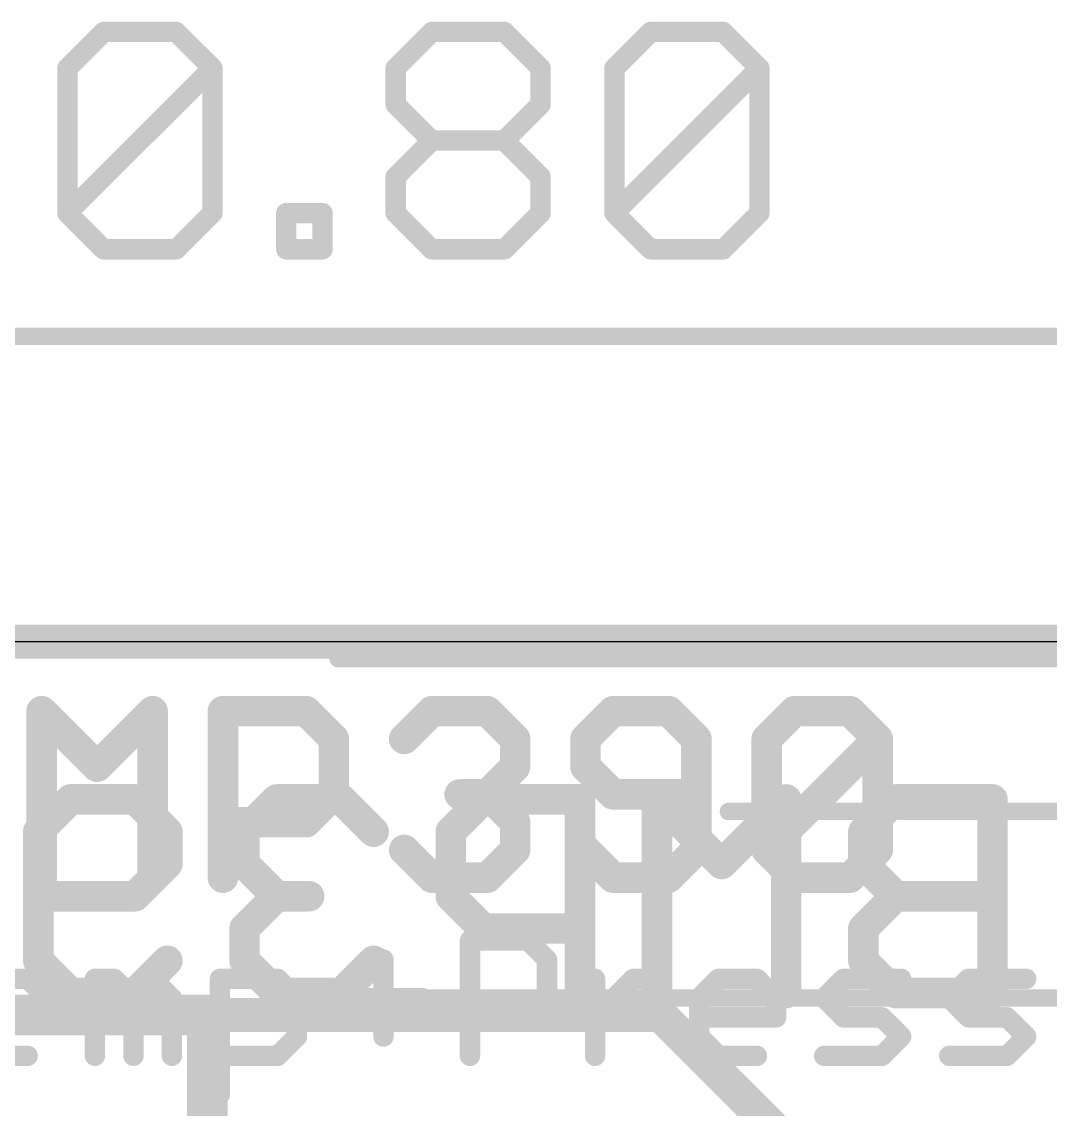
# Model space of a CAD drawing. Extents: x -3.8 to 34.1, y -4.8 to 24.4.
# Drawn here: x 9.95 to 17.65, y 14.28 to 22.42 of the extents above; entities that cross this region are included whole.
import ezdxf

# ---------------------------------------------------------------- set-up
doc = ezdxf.new("R2010")
doc.units = 0
for name, color, linetype in [('1', 12, 'CONTINUOUS'), ('16', 5, 'CONTINUOUS'), ('20', 53, 'CONTINUOUS'), ('21', 40, 'CONTINUOUS'), ('22', 6, 'CONTINUOUS'), ('47', 253, 'CONTINUOUS')]:
    doc.layers.add(name, color=color, linetype=linetype)

msp = doc.modelspace()

# ---------------------------------------------------------------- linework, layer by layer
at = {"layer": '1'}
for points, const_width in [([(0, 17.78), (25.4, 17.78)], 0.254), ([(8.636, 14.986), (11.342, 14.986)], 0.3048), ([(11.342, 14.986), (11.342, 13.462)], 0.3048), ([(14.732, 14.986), (11.342, 14.986)], 0.254), ([(15.845, 13.873), (14.732, 14.986)], 0.254)]:
    msp.add_lwpolyline(points, dxfattribs=dict(at, const_width=const_width))
for points, const_width in [([(11.4182, 14.986, 1), (11.2658, 14.986)], 0.1524), ([(11.342, 14.9098, 1), (11.342, 15.0622)], 0.1524), ([(11.342, 15.0495, 1), (11.342, 14.9225)], 0.127), ([(14.7769, 15.0309, 1), (14.6871, 14.9411)], 0.127), ([(14.732, 14.9225, 1), (14.732, 15.0495)], 0.127)]:
    msp.add_lwpolyline(points, format="xyb", dxfattribs=dict(at, const_width=const_width))
at = {"layer": '16', "const_width": 0.254}
msp.add_lwpolyline([(0, 17.78), (25.4, 17.78)], dxfattribs=at)
at = {"layer": '20'}
msp.add_line((22.86, 17.78), (2.54, 17.78), dxfattribs=at)
at = {"layer": '21'}
for points, const_width in [([(10.1013, 16.0147), (10.1013, 17.2604)], 0.2286), ([(10.1013, 17.2604), (10.5165, 16.8451)], 0.2286), ([(10.5165, 16.8451), (10.9317, 17.2604)], 0.2286), ([(10.9317, 17.2604), (10.9317, 16.0147)], 0.2286), ([(11.4578, 16.0147), (11.4578, 17.2604)], 0.2286), ([(11.4578, 17.2604), (12.0806, 17.2604)], 0.2286), ([(12.0806, 17.2604), (12.2882, 17.0528)], 0.2286), ([(12.8143, 17.0528), (13.0219, 17.2604)], 0.2286), ([(13.0219, 17.2604), (13.4371, 17.2604)], 0.2286), ([(13.4371, 17.2604), (13.6447, 17.0528)], 0.2286), ([(14.3784, 17.2604), (14.1708, 17.0528)], 0.2286), ([(14.7936, 17.2604), (14.3784, 17.2604)], 0.2286), ([(15.0012, 17.0528), (14.7936, 17.2604)], 0.2286), ([(15.5273, 17.0528), (15.7349, 17.2604)], 0.2286), ([(15.7349, 17.2604), (16.1501, 17.2604)], 0.2286), ([(16.1501, 17.2604), (16.3577, 17.0528)], 0.2286), ([(12.2882, 17.0528), (12.2882, 16.6375)], 0.2286), ([(13.6447, 17.0528), (13.6447, 16.8451)], 0.2286), ([(14.1708, 17.0528), (14.1708, 16.8451)], 0.2286), ([(15.0012, 16.2223), (15.0012, 17.0528)], 0.2286), ([(15.5273, 16.2223), (15.5273, 17.0528)], 0.2286), ([(15.5273, 16.2223), (16.3577, 17.0528)], 0.2286), ([(16.3577, 17.0528), (16.3577, 16.2223)], 0.2286), ([(13.6447, 16.8451), (13.4371, 16.6375)], 0.2286), ([(14.1708, 16.8451), (14.3784, 16.6375)], 0.2286), ([(12.2882, 16.6375), (12.0806, 16.4299)], 0.2286), ([(13.4371, 16.6375), (13.2295, 16.6375)], 0.2286), ([(13.4371, 16.6375), (13.6447, 16.4299)], 0.2286), ([(14.3784, 16.6375), (15.0012, 16.6375)], 0.2286), ([(12.0806, 16.4299), (11.4578, 16.4299)], 0.2286), ([(13.6447, 16.4299), (13.6447, 16.2223)], 0.2286), ([(13.0219, 16.0147), (12.8143, 16.2223)], 0.2286), ([(13.6447, 16.2223), (13.4371, 16.0147)], 0.2286), ([(14.1708, 16.2223), (14.3784, 16.0147)], 0.2286), ([(14.7936, 16.0147), (15.0012, 16.2223)], 0.2286), ([(15.7349, 16.0147), (15.5273, 16.2223)], 0.2286), ([(16.3577, 16.2223), (16.1501, 16.0147)], 0.2286), ([(13.4371, 16.0147), (13.0219, 16.0147)], 0.2286), ([(14.3784, 16.0147), (14.7936, 16.0147)], 0.2286), ([(16.1501, 16.0147), (15.7349, 16.0147)], 0.2286), ([(13.3068, 14.6812), (13.3068, 15.5455)], 0.1524), ([(13.3068, 15.5455), (13.739, 15.5455)], 0.1524), ([(13.739, 15.5455), (13.8831, 15.4015)], 0.1524), ([(12.6594, 15.4015), (12.6594, 14.8253)], 0.1524), ([(13.8831, 15.4015), (13.8831, 15.1134)], 0.1524), ([(9.7088, 15.2574), (9.9969, 15.2574)], 0.1524), ([(9.9969, 15.2574), (10.141, 15.1134)], 0.1524), ([(10.5003, 14.6812), (10.5003, 15.2574)], 0.1524), ([(10.5003, 15.2574), (10.6443, 15.2574)], 0.1524), ([(10.6443, 15.2574), (10.7884, 15.1134)], 0.1524), ([(10.7884, 15.1134), (10.9325, 15.2574)], 0.1524), ([(10.9325, 15.2574), (11.0765, 15.1134)], 0.1524), ([(11.4358, 14.3931), (11.4358, 15.2574)], 0.1524), ([(11.4358, 15.2574), (11.868, 15.2574)], 0.1524), ([(11.868, 15.2574), (12.012, 15.1134)], 0.1524), ([(14.2424, 14.6812), (14.2424, 15.2574)], 0.1524), ([(14.2424, 14.9693), (14.5305, 15.2574)], 0.1524), ([(14.5305, 15.2574), (14.6745, 15.2574)], 0.1524), ([(15.022, 15.1134), (15.166, 15.2574)], 0.1524), ([(15.166, 15.2574), (15.4541, 15.2574)], 0.1524), ([(15.4541, 15.2574), (15.5982, 15.1134)], 0.1524), ([(15.9575, 15.1134), (16.1015, 15.2574)], 0.1524), ([(16.1015, 15.2574), (16.5337, 15.2574)], 0.1524), ([(16.893, 15.1134), (17.037, 15.2574)], 0.1524), ([(17.037, 15.2574), (17.4692, 15.2574)], 0.1524), ([(10.141, 15.1134), (10.141, 14.9693)], 0.1524), ([(10.7884, 15.1134), (10.7884, 14.6812)], 0.1524), ([(11.0765, 15.1134), (11.0765, 14.6812)], 0.1524), ([(12.012, 15.1134), (12.012, 14.8253)], 0.1524), ([(12.3713, 15.1134), (12.9475, 15.1134)], 0.1524), ([(13.8831, 15.1134), (13.739, 14.9693)], 0.1524), ([(15.022, 14.8253), (15.022, 15.1134)], 0.1524), ([(15.5982, 15.1134), (15.5982, 14.9693)], 0.1524), ([(16.1015, 14.9693), (15.9575, 15.1134)], 0.1524), ([(17.037, 14.9693), (16.893, 15.1134)], 0.1524), ([(10.141, 14.9693), (9.5648, 14.9693)], 0.1524), ([(13.739, 14.9693), (13.3068, 14.9693)], 0.1524), ([(15.5982, 14.9693), (15.022, 14.9693)], 0.1524), ([(16.3896, 14.9693), (16.1015, 14.9693)], 0.1524), ([(16.5337, 14.8253), (16.3896, 14.9693)], 0.1524), ([(17.3252, 14.9693), (17.037, 14.9693)], 0.1524), ([(17.4692, 14.8253), (17.3252, 14.9693)], 0.1524), ([(12.012, 14.8253), (11.868, 14.6812)], 0.1524), ([(15.166, 14.6812), (15.022, 14.8253)], 0.1524), ([(16.3896, 14.6812), (16.5337, 14.8253)], 0.1524), ([(17.3252, 14.6812), (17.4692, 14.8253)], 0.1524), ([(9.9969, 14.6812), (9.7088, 14.6812)], 0.1524), ([(11.868, 14.6812), (11.4358, 14.6812)], 0.1524), ([(15.4541, 14.6812), (15.166, 14.6812)], 0.1524), ([(15.9575, 14.6812), (16.3896, 14.6812)], 0.1524), ([(16.893, 14.6812), (17.3252, 14.6812)], 0.1524)]:
    msp.add_lwpolyline(points, dxfattribs=dict(at, const_width=const_width))
for points, const_width in [([(10.1584, 17.2604, 1), (10.0441, 17.2604)], 0.1143), ([(10.1417, 17.3008, 1), (10.0609, 17.22)], 0.1143), ([(10.9889, 17.2604, 1), (10.8746, 17.2604)], 0.1143), ([(10.9721, 17.22, 1), (10.8913, 17.3008)], 0.1143), ([(11.5149, 17.2604, 1), (11.4006, 17.2604)], 0.1143), ([(11.4578, 17.3175, 1), (11.4578, 17.2032)], 0.1143), ([(12.121, 17.3008, 1), (12.0402, 17.22)], 0.1143), ([(12.0806, 17.2032, 1), (12.0806, 17.3175)], 0.1143), ([(13.0219, 17.3175, 1), (13.0219, 17.2032)], 0.1143), ([(13.0623, 17.22, 1), (12.9815, 17.3008)], 0.1143), ([(13.4775, 17.3008, 1), (13.3967, 17.22)], 0.1143), ([(13.4371, 17.2032, 1), (13.4371, 17.3175)], 0.1143), ([(14.3784, 17.3175, 1), (14.3784, 17.2032)], 0.1143), ([(14.4188, 17.22, 1), (14.338, 17.3008)], 0.1143), ([(14.834, 17.3008, 1), (14.7532, 17.22)], 0.1143), ([(14.7936, 17.2032, 1), (14.7936, 17.3175)], 0.1143), ([(15.7349, 17.3175, 1), (15.7349, 17.2032)], 0.1143), ([(15.7753, 17.22, 1), (15.6945, 17.3008)], 0.1143), ([(16.1905, 17.3008, 1), (16.1097, 17.22)], 0.1143), ([(16.1501, 17.2032, 1), (16.1501, 17.3175)], 0.1143), ([(12.3454, 17.0528, 1), (12.2311, 17.0528)], 0.1143), ([(12.2478, 17.0123, 1), (12.3286, 17.0932)], 0.1143), ([(12.7739, 17.0932, 1), (12.8547, 17.0123)], 0.1143), ([(13.7019, 17.0528, 1), (13.5876, 17.0528)], 0.1143), ([(13.6043, 17.0123, 1), (13.6852, 17.0932)], 0.1143), ([(14.228, 17.0528, 1), (14.1137, 17.0528)], 0.1143), ([(14.1304, 17.0932, 1), (14.2112, 17.0123)], 0.1143), ([(15.0584, 17.0528, 1), (14.9441, 17.0528)], 0.1143), ([(14.9608, 17.0123, 1), (15.0417, 17.0932)], 0.1143), ([(15.4869, 17.0932, 1), (15.5677, 17.0123)], 0.1143), ([(15.5845, 17.0528, 1), (15.4702, 17.0528)], 0.1143), ([(16.4149, 17.0528, 1), (16.3006, 17.0528)], 0.1143), ([(16.3982, 17.0123, 1), (16.3173, 17.0932)], 0.1143), ([(16.3173, 17.0123, 1), (16.3982, 17.0932)], 0.1143), ([(10.4761, 16.8856, 1), (10.5569, 16.8047)], 0.1143), ([(10.4761, 16.8047, 1), (10.5569, 16.8856)], 0.1143), ([(13.6852, 16.8047, 1), (13.6043, 16.8856)], 0.1143), ([(14.2112, 16.8856, 1), (14.1304, 16.8047)], 0.1143), ([(13.5876, 16.8451, 1), (13.7019, 16.8451)], 0.1143), ([(14.1137, 16.8451, 1), (14.228, 16.8451)], 0.1143), ([(12.2311, 16.6375, 1), (12.3454, 16.6375)], 0.1143), ([(12.3286, 16.5971, 1), (12.2478, 16.6779)], 0.1143), ([(13.2295, 16.6947, 1), (13.2295, 16.5804)], 0.1143), ([(13.4775, 16.6779, 1), (13.3967, 16.5971)], 0.1143), ([(13.3967, 16.6779, 1), (13.4775, 16.5971)], 0.1143), ([(13.4371, 16.5804, 1), (13.4371, 16.6947)], 0.1143), ([(14.3784, 16.6947, 1), (14.3784, 16.5804)], 0.1143), ([(14.338, 16.5971, 1), (14.4188, 16.6779)], 0.1143), ([(15.0012, 16.5804, 1), (15.0012, 16.6947)], 0.1143), ([(11.4578, 16.4871, 1), (11.4578, 16.3728)], 0.1143), ([(12.0402, 16.4703, 1), (12.121, 16.3895)], 0.1143), ([(12.0806, 16.3728, 1), (12.0806, 16.4871)], 0.1143), ([(13.7019, 16.4299, 1), (13.5876, 16.4299)], 0.1143), ([(13.6043, 16.3895, 1), (13.6852, 16.4703)], 0.1143), ([(12.8547, 16.2627, 1), (12.7739, 16.1819)], 0.1143), ([(13.5876, 16.2223, 1), (13.7019, 16.2223)], 0.1143), ([(13.6852, 16.1819, 1), (13.6043, 16.2627)], 0.1143), ([(14.2112, 16.2627, 1), (14.1304, 16.1819)], 0.1143), ([(14.9441, 16.2223, 1), (15.0584, 16.2223)], 0.1143), ([(15.0417, 16.1819, 1), (14.9608, 16.2627)], 0.1143), ([(15.5677, 16.2627, 1), (15.4869, 16.1819)], 0.1143), ([(15.4869, 16.2627, 1), (15.5677, 16.1819)], 0.1143), ([(15.4702, 16.2223, 1), (15.5845, 16.2223)], 0.1143), ([(16.3006, 16.2223, 1), (16.4149, 16.2223)], 0.1143), ([(16.3982, 16.1819, 1), (16.3173, 16.2627)], 0.1143), ([(13.0219, 16.0719, 1), (13.0219, 15.9576)], 0.1143), ([(13.4371, 15.9576, 1), (13.4371, 16.0719)], 0.1143), ([(14.3784, 16.0719, 1), (14.3784, 15.9576)], 0.1143), ([(14.7936, 15.9576, 1), (14.7936, 16.0719)], 0.1143), ([(15.7349, 16.0719, 1), (15.7349, 15.9576)], 0.1143), ([(16.1501, 15.9576, 1), (16.1501, 16.0719)], 0.1143), ([(10.0441, 16.0147, 1), (10.1584, 16.0147)], 0.1143), ([(10.8746, 16.0147, 1), (10.9889, 16.0147)], 0.1143), ([(11.4006, 16.0147, 1), (11.5149, 16.0147)], 0.1143), ([(12.9815, 15.9743, 1), (13.0623, 16.0551)], 0.1143), ([(13.3967, 16.0551, 1), (13.4775, 15.9743)], 0.1143), ([(14.338, 15.9743, 1), (14.4188, 16.0551)], 0.1143), ([(14.7532, 16.0551, 1), (14.834, 15.9743)], 0.1143), ([(15.6945, 15.9743, 1), (15.7753, 16.0551)], 0.1143), ([(16.1097, 16.0551, 1), (16.1905, 15.9743)], 0.1143), ([(13.3449, 15.5455, 1), (13.2687, 15.5455)], 0.0762), ([(13.3068, 15.5836, 1), (13.3068, 15.5074)], 0.0762), ([(13.7659, 15.5725, 1), (13.7121, 15.5186)], 0.0762), ([(13.739, 15.5074, 1), (13.739, 15.5836)], 0.0762), ([(12.6975, 15.4015, 1), (12.6213, 15.4015)], 0.0762), ([(13.9212, 15.4015, 1), (13.845, 15.4015)], 0.0762), ([(13.8561, 15.3745, 1), (13.91, 15.4284)], 0.0762), ([(10.0239, 15.2844, 1), (9.97, 15.2305)], 0.0762), ([(9.9969, 15.2193, 1), (9.9969, 15.2955)], 0.0762), ([(10.5384, 15.2574, 1), (10.4622, 15.2574)], 0.0762), ([(10.5003, 15.2955, 1), (10.5003, 15.2193)], 0.0762), ([(10.6713, 15.2844, 1), (10.6174, 15.2305)], 0.0762), ([(10.6443, 15.2193, 1), (10.6443, 15.2955)], 0.0762), ([(10.9594, 15.2844, 1), (10.9055, 15.2305)], 0.0762), ([(10.9594, 15.2305, 1), (10.9055, 15.2844)], 0.0762), ([(11.4739, 15.2574, 1), (11.3977, 15.2574)], 0.0762), ([(11.4358, 15.2955, 1), (11.4358, 15.2193)], 0.0762), ([(11.8949, 15.2844, 1), (11.841, 15.2305)], 0.0762), ([(11.868, 15.2193, 1), (11.868, 15.2955)], 0.0762), ([(14.2805, 15.2574, 1), (14.2043, 15.2574)], 0.0762), ([(14.5305, 15.2955, 1), (14.5305, 15.2193)], 0.0762), ([(14.5574, 15.2305, 1), (14.5035, 15.2844)], 0.0762), ([(14.6745, 15.2193, 1), (14.6745, 15.2955)], 0.0762), ([(15.166, 15.2955, 1), (15.166, 15.2193)], 0.0762), ([(15.193, 15.2305, 1), (15.1391, 15.2844)], 0.0762), ([(15.4811, 15.2844, 1), (15.4272, 15.2305)], 0.0762), ([(15.4541, 15.2193, 1), (15.4541, 15.2955)], 0.0762), ([(16.1015, 15.2955, 1), (16.1015, 15.2193)], 0.0762), ([(16.1285, 15.2305, 1), (16.0746, 15.2844)], 0.0762), ([(16.5337, 15.2193, 1), (16.5337, 15.2955)], 0.0762), ([(17.037, 15.2955, 1), (17.037, 15.2193)], 0.0762), ([(17.064, 15.2305, 1), (17.0101, 15.2844)], 0.0762), ([(17.4692, 15.2193, 1), (17.4692, 15.2955)], 0.0762), ([(10.1791, 15.1134, 1), (10.1029, 15.1134)], 0.0762), ([(10.114, 15.0864, 1), (10.1679, 15.1403)], 0.0762), ([(10.8265, 15.1134, 1), (10.7503, 15.1134)], 0.0762), ([(10.7615, 15.1403, 1), (10.8153, 15.0864)], 0.0762), ([(10.7615, 15.0864, 1), (10.8153, 15.1403)], 0.0762), ([(11.1146, 15.1134, 1), (11.0384, 15.1134)], 0.0762), ([(11.0496, 15.0864, 1), (11.1034, 15.1403)], 0.0762), ([(12.0501, 15.1134, 1), (11.9739, 15.1134)], 0.0762), ([(11.9851, 15.0864, 1), (12.039, 15.1403)], 0.0762), ([(12.3713, 15.1515, 1), (12.3713, 15.0753)], 0.0762), ([(12.9475, 15.0753, 1), (12.9475, 15.1515)], 0.0762), ([(13.845, 15.1134, 1), (13.9212, 15.1134)], 0.0762), ([(13.91, 15.0864, 1), (13.8561, 15.1403)], 0.0762), ([(14.995, 15.1403, 1), (15.0489, 15.0864)], 0.0762), ([(15.0601, 15.1134, 1), (14.9839, 15.1134)], 0.0762), ([(15.6363, 15.1134, 1), (15.5601, 15.1134)], 0.0762), ([(15.5712, 15.0864, 1), (15.6251, 15.1403)], 0.0762), ([(15.9844, 15.1403, 1), (15.9305, 15.0864)], 0.0762), ([(15.9305, 15.1403, 1), (15.9844, 15.0864)], 0.0762), ([(16.9199, 15.1403, 1), (16.866, 15.0864)], 0.0762), ([(16.866, 15.1403, 1), (16.9199, 15.0864)], 0.0762), ([(10.1029, 14.9693, 1), (10.1791, 14.9693)], 0.0762), ([(10.141, 14.9312, 1), (10.141, 15.0074)], 0.0762), ([(13.3068, 15.0074, 1), (13.3068, 14.9312)], 0.0762), ([(13.7121, 14.9963, 1), (13.7659, 14.9424)], 0.0762), ([(13.739, 14.9312, 1), (13.739, 15.0074)], 0.0762), ([(14.2154, 14.9963, 1), (14.2693, 14.9424)], 0.0762), ([(15.022, 15.0074, 1), (15.022, 14.9312)], 0.0762), ([(15.5601, 14.9693, 1), (15.6363, 14.9693)], 0.0762), ([(15.5982, 14.9312, 1), (15.5982, 15.0074)], 0.0762), ([(16.1015, 15.0074, 1), (16.1015, 14.9312)], 0.0762), ([(16.0746, 14.9424, 1), (16.1285, 14.9963)], 0.0762), ([(16.4166, 14.9963, 1), (16.3627, 14.9424)], 0.0762), ([(16.3896, 14.9312, 1), (16.3896, 15.0074)], 0.0762), ([(17.037, 15.0074, 1), (17.037, 14.9312)], 0.0762), ([(17.0101, 14.9424, 1), (17.064, 14.9963)], 0.0762), ([(17.3521, 14.9963, 1), (17.2982, 14.9424)], 0.0762), ([(17.3252, 14.9312, 1), (17.3252, 15.0074)], 0.0762), ([(12.039, 14.7983, 1), (11.9851, 14.8522)], 0.0762), ([(15.0489, 14.8522, 1), (14.995, 14.7983)], 0.0762), ([(16.5606, 14.7983, 1), (16.5068, 14.8522)], 0.0762), ([(17.4962, 14.7983, 1), (17.4423, 14.8522)], 0.0762), ([(11.9739, 14.8253, 1), (12.0501, 14.8253)], 0.0762), ([(12.6213, 14.8253, 1), (12.6975, 14.8253)], 0.0762), ([(14.9839, 14.8253, 1), (15.0601, 14.8253)], 0.0762), ([(16.5068, 14.7983, 1), (16.5606, 14.8522)], 0.0762), ([(17.4423, 14.7983, 1), (17.4962, 14.8522)], 0.0762), ([(9.9969, 14.6431, 1), (9.9969, 14.7193)], 0.0762), ([(11.4358, 14.7193, 1), (11.4358, 14.6431)], 0.0762), ([(11.841, 14.7081, 1), (11.8949, 14.6543)], 0.0762), ([(11.868, 14.6431, 1), (11.868, 14.7193)], 0.0762), ([(15.166, 14.7193, 1), (15.166, 14.6431)], 0.0762), ([(15.1391, 14.6543, 1), (15.193, 14.7081)], 0.0762), ([(15.4541, 14.6431, 1), (15.4541, 14.7193)], 0.0762), ([(15.9575, 14.7193, 1), (15.9575, 14.6431)], 0.0762), ([(16.3627, 14.7081, 1), (16.4166, 14.6543)], 0.0762), ([(16.3896, 14.6431, 1), (16.3896, 14.7193)], 0.0762), ([(16.893, 14.7193, 1), (16.893, 14.6431)], 0.0762), ([(17.2982, 14.7081, 1), (17.3521, 14.6543)], 0.0762), ([(17.3252, 14.6431, 1), (17.3252, 14.7193)], 0.0762), ([(10.4622, 14.6812, 1), (10.5384, 14.6812)], 0.0762), ([(10.7503, 14.6812, 1), (10.8265, 14.6812)], 0.0762), ([(11.0384, 14.6812, 1), (11.1146, 14.6812)], 0.0762), ([(13.2687, 14.6812, 1), (13.3449, 14.6812)], 0.0762), ([(14.2043, 14.6812, 1), (14.2805, 14.6812)], 0.0762), ([(11.3977, 14.3931, 1), (11.4739, 14.3931)], 0.0762)]:
    msp.add_lwpolyline(points, format="xyb", dxfattribs=dict(at, const_width=const_width))
at = {"layer": '22', "const_width": 0.2286}
for points in [[(10.0761, 16.3586), (10.3176, 16.6001)], [(10.3176, 16.6001), (10.8006, 16.6001)], [(10.8006, 16.6001), (11.0421, 16.3586)], [(11.8612, 16.6001), (11.6197, 16.3586)], [(12.3442, 16.6001), (11.8612, 16.6001)], [(12.5857, 16.3586), (12.3442, 16.6001)], [(13.4048, 16.6001), (13.1633, 16.3586)], [(14.1293, 16.6001), (13.4048, 16.6001)], [(14.1293, 15.1511), (14.1293, 16.6001)], [(15.1899, 16.1171), (14.7069, 16.6001)], [(14.7069, 16.6001), (14.7069, 15.1511)], [(15.6729, 16.6001), (15.1899, 16.1171)], [(15.6729, 15.1511), (15.6729, 16.6001)], [(16.492, 16.6001), (16.2505, 16.3586)], [(17.2165, 16.6001), (16.492, 16.6001)], [(17.2165, 15.1511), (17.2165, 16.6001)], [(10.0761, 15.3926), (10.0761, 16.3586)], [(11.0421, 16.3586), (11.0421, 16.1171)], [(11.6197, 16.3586), (11.6197, 16.1171)], [(13.1633, 16.3586), (13.1633, 15.8756)], [(16.2505, 16.3586), (16.2505, 16.1171)], [(11.0421, 16.1171), (10.8006, 15.8756)], [(11.6197, 16.1171), (11.8612, 15.8756)], [(16.2505, 16.1171), (16.492, 15.8756)], [(10.8006, 15.8756), (10.0761, 15.8756)], [(11.8612, 15.8756), (11.6197, 15.6341)], [(11.8612, 15.8756), (12.1027, 15.8756)], [(13.1633, 15.8756), (13.4048, 15.6341)], [(16.492, 15.8756), (16.2505, 15.6341)], [(17.2165, 15.8756), (16.492, 15.8756)], [(11.6197, 15.6341), (11.6197, 15.3926)], [(13.4048, 15.6341), (14.1293, 15.6341)], [(16.2505, 15.6341), (16.2505, 15.3926)], [(10.3176, 15.1511), (10.0761, 15.3926)], [(11.0421, 15.3926), (10.8006, 15.1511)], [(11.6197, 15.3926), (11.8612, 15.1511)], [(12.3442, 15.1511), (12.5857, 15.3926)], [(16.2505, 15.3926), (16.492, 15.1511)], [(10.8006, 15.1511), (10.3176, 15.1511)], [(11.8612, 15.1511), (12.3442, 15.1511)], [(16.492, 15.1511), (17.2165, 15.1511)]]:
    msp.add_lwpolyline(points, dxfattribs=at)
at = {"layer": '22', "const_width": 0.1143}
for points in [[(10.3176, 16.6573, 1), (10.3176, 16.543)], [(10.358, 16.5597, 1), (10.2772, 16.6405)], [(10.841, 16.6405, 1), (10.7602, 16.5597)], [(10.8006, 16.543, 1), (10.8006, 16.6573)], [(11.8612, 16.6573, 1), (11.8612, 16.543)], [(11.9016, 16.5597, 1), (11.8208, 16.6405)], [(12.3846, 16.6405, 1), (12.3038, 16.5597)], [(12.3442, 16.543, 1), (12.3442, 16.6573)], [(13.4048, 16.6573, 1), (13.4048, 16.543)], [(13.4452, 16.5597, 1), (13.3644, 16.6405)], [(14.1865, 16.6001, 1), (14.0722, 16.6001)], [(14.1293, 16.543, 1), (14.1293, 16.6573)], [(14.764, 16.6001, 1), (14.6497, 16.6001)], [(14.7473, 16.6405, 1), (14.6665, 16.5597)], [(15.7301, 16.6001, 1), (15.6158, 16.6001)], [(15.7133, 16.5597, 1), (15.6325, 16.6405)], [(16.492, 16.6573, 1), (16.492, 16.543)], [(16.5324, 16.5597, 1), (16.4516, 16.6405)], [(17.2737, 16.6001, 1), (17.1594, 16.6001)], [(17.2165, 16.543, 1), (17.2165, 16.6573)], [(10.1332, 16.3586, 1), (10.0189, 16.3586)], [(10.0357, 16.399, 1), (10.1165, 16.3182)], [(11.0992, 16.3586, 1), (10.9849, 16.3586)], [(11.0017, 16.3182, 1), (11.0825, 16.399)], [(11.6768, 16.3586, 1), (11.5625, 16.3586)], [(11.5793, 16.399, 1), (11.6601, 16.3182)], [(12.5453, 16.3182, 1), (12.6261, 16.399)], [(13.2204, 16.3586, 1), (13.1061, 16.3586)], [(13.1229, 16.399, 1), (13.2037, 16.3182)], [(16.3076, 16.3586, 1), (16.1933, 16.3586)], [(16.2101, 16.399, 1), (16.2909, 16.3182)], [(11.0825, 16.0767, 1), (11.0017, 16.1575)], [(11.6601, 16.1575, 1), (11.5793, 16.0767)], [(15.1495, 16.1575, 1), (15.2303, 16.0767)], [(15.1495, 16.0767, 1), (15.2303, 16.1575)], [(16.2909, 16.1575, 1), (16.2101, 16.0767)], [(10.9849, 16.1171, 1), (11.0992, 16.1171)], [(11.5625, 16.1171, 1), (11.6768, 16.1171)], [(16.1933, 16.1171, 1), (16.3076, 16.1171)], [(10.0761, 15.9328, 1), (10.0761, 15.8185)], [(10.7602, 15.916, 1), (10.841, 15.8352)], [(10.8006, 15.8185, 1), (10.8006, 15.9328)], [(11.8612, 15.9328, 1), (11.8612, 15.8185)], [(11.9016, 15.8352, 1), (11.8208, 15.916)], [(11.8208, 15.8352, 1), (11.9016, 15.916)], [(12.1027, 15.8185, 1), (12.1027, 15.9328)], [(13.2037, 15.916, 1), (13.1229, 15.8352)], [(16.492, 15.9328, 1), (16.492, 15.8185)], [(16.5324, 15.8352, 1), (16.4516, 15.916)], [(16.4516, 15.8352, 1), (16.5324, 15.916)], [(17.2165, 15.8185, 1), (17.2165, 15.9328)], [(13.1061, 15.8756, 1), (13.2204, 15.8756)], [(11.6768, 15.6341, 1), (11.5625, 15.6341)], [(11.5793, 15.6745, 1), (11.6601, 15.5937)], [(13.4048, 15.6913, 1), (13.4048, 15.577)], [(13.3644, 15.5937, 1), (13.4452, 15.6745)], [(14.1293, 15.577, 1), (14.1293, 15.6913)], [(16.3076, 15.6341, 1), (16.1933, 15.6341)], [(16.2101, 15.6745, 1), (16.2909, 15.5937)], [(10.1165, 15.433, 1), (10.0357, 15.3522)], [(11.0825, 15.3522, 1), (11.0017, 15.433)], [(11.6601, 15.433, 1), (11.5793, 15.3522)], [(12.6261, 15.3522, 1), (12.5453, 15.433)], [(16.2909, 15.433, 1), (16.2101, 15.3522)], [(10.0189, 15.3926, 1), (10.1332, 15.3926)], [(11.5625, 15.3926, 1), (11.6768, 15.3926)], [(16.1933, 15.3926, 1), (16.3076, 15.3926)], [(10.3176, 15.2083, 1), (10.3176, 15.094)], [(10.2772, 15.1107, 1), (10.358, 15.1915)], [(10.7602, 15.1915, 1), (10.841, 15.1107)], [(10.8006, 15.094, 1), (10.8006, 15.2083)], [(11.8612, 15.2083, 1), (11.8612, 15.094)], [(11.8208, 15.1107, 1), (11.9016, 15.1915)], [(12.3038, 15.1915, 1), (12.3846, 15.1107)], [(12.3442, 15.094, 1), (12.3442, 15.2083)], [(16.492, 15.2083, 1), (16.492, 15.094)], [(16.4516, 15.1107, 1), (16.5324, 15.1915)], [(17.2165, 15.094, 1), (17.2165, 15.2083)], [(14.0722, 15.1511, 1), (14.1865, 15.1511)], [(14.6497, 15.1511, 1), (14.764, 15.1511)], [(15.6158, 15.1511, 1), (15.7301, 15.1511)], [(17.1594, 15.1511, 1), (17.2737, 15.1511)]]:
    msp.add_lwpolyline(points, format="xyb", dxfattribs=at)
at = {"layer": '47'}
for points, const_width in [([(10.2948, 22.0725), (10.566, 22.3437)], 0.1524), ([(10.566, 22.3437), (11.1083, 22.3437)], 0.1524), ([(11.1083, 22.3437), (11.3795, 22.0725)], 0.1524), ([(12.7505, 22.0725), (13.0217, 22.3437)], 0.1524), ([(13.0217, 22.3437), (13.564, 22.3437)], 0.1524), ([(13.564, 22.3437), (13.8352, 22.0725)], 0.1524), ([(14.3877, 22.0725), (14.6589, 22.3437)], 0.1524), ([(14.6589, 22.3437), (15.2012, 22.3437)], 0.1524), ([(15.2012, 22.3437), (15.4724, 22.0725)], 0.1524), ([(10.2948, 20.9879), (10.2948, 22.0725)], 0.1524), ([(10.2948, 20.9879), (11.3795, 22.0725)], 0.1524), ([(11.3795, 22.0725), (11.3795, 20.9879)], 0.1524), ([(12.7505, 21.8014), (12.7505, 22.0725)], 0.1524), ([(13.8352, 22.0725), (13.8352, 21.8014)], 0.1524), ([(14.3877, 20.9879), (14.3877, 22.0725)], 0.1524), ([(14.3877, 20.9879), (15.4724, 22.0725)], 0.1524), ([(15.4724, 22.0725), (15.4724, 20.9879)], 0.1524), ([(13.0217, 21.5302), (12.7505, 21.8014)], 0.1524), ([(13.8352, 21.8014), (13.564, 21.5302)], 0.1524), ([(12.7505, 21.259), (13.0217, 21.5302)], 0.1524), ([(13.0217, 21.5302), (13.564, 21.5302)], 0.1524), ([(13.564, 21.5302), (13.8352, 21.259)], 0.1524), ([(12.7505, 20.9879), (12.7505, 21.259)], 0.1524), ([(13.8352, 21.259), (13.8352, 20.9879)], 0.1524), ([(10.566, 20.7167), (10.2948, 20.9879)], 0.1524), ([(11.3795, 20.9879), (11.1083, 20.7167)], 0.1524), ([(11.932, 20.7167), (11.932, 20.9879)], 0.1524), ([(11.932, 20.9879), (12.2031, 20.9879)], 0.1524), ([(12.2031, 20.9879), (12.2031, 20.7167)], 0.1524), ([(13.0217, 20.7167), (12.7505, 20.9879)], 0.1524), ([(13.8352, 20.9879), (13.564, 20.7167)], 0.1524), ([(14.6589, 20.7167), (14.3877, 20.9879)], 0.1524), ([(15.4724, 20.9879), (15.2012, 20.7167)], 0.1524), ([(11.1083, 20.7167), (10.566, 20.7167)], 0.1524), ([(12.2031, 20.7167), (11.932, 20.7167)], 0.1524), ([(13.564, 20.7167), (13.0217, 20.7167)], 0.1524), ([(15.2012, 20.7167), (14.6589, 20.7167)], 0.1524), ([(22.795, 20.066), (2.605, 20.066)], 0.13), ([(12.319, 17.653), (34.081, 17.653)], 0.13), ([(15.24, 16.51), (22.778, 16.51)], 0.13), ([(12.7, 15.113), (31.287, 15.113)], 0.13)]:
    msp.add_lwpolyline(points, dxfattribs=dict(at, const_width=const_width))
for points, const_width in [([(10.566, 22.3818, 1), (10.566, 22.3056)], 0.0762), ([(10.5929, 22.3167, 1), (10.539, 22.3706)], 0.0762), ([(11.1352, 22.3706, 1), (11.0814, 22.3167)], 0.0762), ([(11.1083, 22.3056, 1), (11.1083, 22.3818)], 0.0762), ([(13.0217, 22.3818, 1), (13.0217, 22.3056)], 0.0762), ([(13.0486, 22.3167, 1), (12.9948, 22.3706)], 0.0762), ([(13.591, 22.3706, 1), (13.5371, 22.3167)], 0.0762), ([(13.564, 22.3056, 1), (13.564, 22.3818)], 0.0762), ([(14.6589, 22.3818, 1), (14.6589, 22.3056)], 0.0762), ([(14.6858, 22.3167, 1), (14.6319, 22.3706)], 0.0762), ([(15.2281, 22.3706, 1), (15.1743, 22.3167)], 0.0762), ([(15.2012, 22.3056, 1), (15.2012, 22.3818)], 0.0762), ([(10.3329, 22.0725, 1), (10.2567, 22.0725)], 0.0762), ([(10.2679, 22.0995, 1), (10.3218, 22.0456)], 0.0762), ([(11.4176, 22.0725, 1), (11.3414, 22.0725)], 0.0762), ([(11.4064, 22.0456, 1), (11.3525, 22.0995)], 0.0762), ([(11.3525, 22.0456, 1), (11.4064, 22.0995)], 0.0762), ([(12.7886, 22.0725, 1), (12.7124, 22.0725)], 0.0762), ([(12.7236, 22.0995, 1), (12.7775, 22.0456)], 0.0762), ([(13.8733, 22.0725, 1), (13.7971, 22.0725)], 0.0762), ([(13.8083, 22.0456, 1), (13.8621, 22.0995)], 0.0762), ([(14.4258, 22.0725, 1), (14.3496, 22.0725)], 0.0762), ([(14.3608, 22.0995, 1), (14.4146, 22.0456)], 0.0762), ([(15.5105, 22.0725, 1), (15.4343, 22.0725)], 0.0762), ([(15.4993, 22.0456, 1), (15.4454, 22.0995)], 0.0762), ([(15.4454, 22.0456, 1), (15.4993, 22.0995)], 0.0762), ([(12.7775, 21.8283, 1), (12.7236, 21.7744)], 0.0762), ([(12.7124, 21.8014, 1), (12.7886, 21.8014)], 0.0762), ([(13.7971, 21.8014, 1), (13.8733, 21.8014)], 0.0762), ([(13.8621, 21.7744, 1), (13.8083, 21.8283)], 0.0762), ([(13.0217, 21.5683, 1), (13.0217, 21.4921)], 0.0762), ([(13.0486, 21.5033, 1), (12.9948, 21.5571)], 0.0762), ([(12.9948, 21.5033, 1), (13.0486, 21.5571)], 0.0762), ([(13.591, 21.5571, 1), (13.5371, 21.5033)], 0.0762), ([(13.5371, 21.5571, 1), (13.591, 21.5033)], 0.0762), ([(13.564, 21.4921, 1), (13.564, 21.5683)], 0.0762), ([(12.7886, 21.259, 1), (12.7124, 21.259)], 0.0762), ([(12.7236, 21.286, 1), (12.7775, 21.2321)], 0.0762), ([(13.8733, 21.259, 1), (13.7971, 21.259)], 0.0762), ([(13.8083, 21.2321, 1), (13.8621, 21.286)], 0.0762), ([(10.3218, 21.0148, 1), (10.2679, 20.9609)], 0.0762), ([(10.2679, 21.0148, 1), (10.3218, 20.9609)], 0.0762), ([(10.2567, 20.9879, 1), (10.3329, 20.9879)], 0.0762), ([(11.3414, 20.9879, 1), (11.4176, 20.9879)], 0.0762), ([(11.4064, 20.9609, 1), (11.3525, 21.0148)], 0.0762), ([(11.9701, 20.9879, 1), (11.8939, 20.9879)], 0.0762), ([(11.932, 21.026, 1), (11.932, 20.9498)], 0.0762), ([(12.2412, 20.9879, 1), (12.165, 20.9879)], 0.0762), ([(12.2031, 20.9498, 1), (12.2031, 21.026)], 0.0762), ([(12.7775, 21.0148, 1), (12.7236, 20.9609)], 0.0762), ([(12.7124, 20.9879, 1), (12.7886, 20.9879)], 0.0762), ([(13.7971, 20.9879, 1), (13.8733, 20.9879)], 0.0762), ([(13.8621, 20.9609, 1), (13.8083, 21.0148)], 0.0762), ([(14.4146, 21.0148, 1), (14.3608, 20.9609)], 0.0762), ([(14.3608, 21.0148, 1), (14.4146, 20.9609)], 0.0762), ([(14.3496, 20.9879, 1), (14.4258, 20.9879)], 0.0762), ([(15.4343, 20.9879, 1), (15.5105, 20.9879)], 0.0762), ([(15.4993, 20.9609, 1), (15.4454, 21.0148)], 0.0762), ([(10.566, 20.7548, 1), (10.566, 20.6786)], 0.0762), ([(10.539, 20.6898, 1), (10.5929, 20.7436)], 0.0762), ([(11.0814, 20.7436, 1), (11.1352, 20.6898)], 0.0762), ([(11.1083, 20.6786, 1), (11.1083, 20.7548)], 0.0762), ([(11.932, 20.7548, 1), (11.932, 20.6786)], 0.0762), ([(11.8939, 20.7167, 1), (11.9701, 20.7167)], 0.0762), ([(12.165, 20.7167, 1), (12.2412, 20.7167)], 0.0762), ([(12.2031, 20.6786, 1), (12.2031, 20.7548)], 0.0762), ([(13.0217, 20.7548, 1), (13.0217, 20.6786)], 0.0762), ([(12.9948, 20.6898, 1), (13.0486, 20.7436)], 0.0762), ([(13.5371, 20.7436, 1), (13.591, 20.6898)], 0.0762), ([(13.564, 20.6786, 1), (13.564, 20.7548)], 0.0762), ([(14.6589, 20.7548, 1), (14.6589, 20.6786)], 0.0762), ([(14.6319, 20.6898, 1), (14.6858, 20.7436)], 0.0762), ([(15.1743, 20.7436, 1), (15.2281, 20.6898)], 0.0762), ([(15.2012, 20.6786, 1), (15.2012, 20.7548)], 0.0762), ([(12.319, 17.6855, 1), (12.319, 17.6205)], 0.065), ([(15.24, 16.5425, 1), (15.24, 16.4775)], 0.065), ([(12.7, 15.1455, 1), (12.7, 15.0805)], 0.065)]:
    msp.add_lwpolyline(points, format="xyb", dxfattribs=dict(at, const_width=const_width))

doc.saveas('drawing.dxf')
